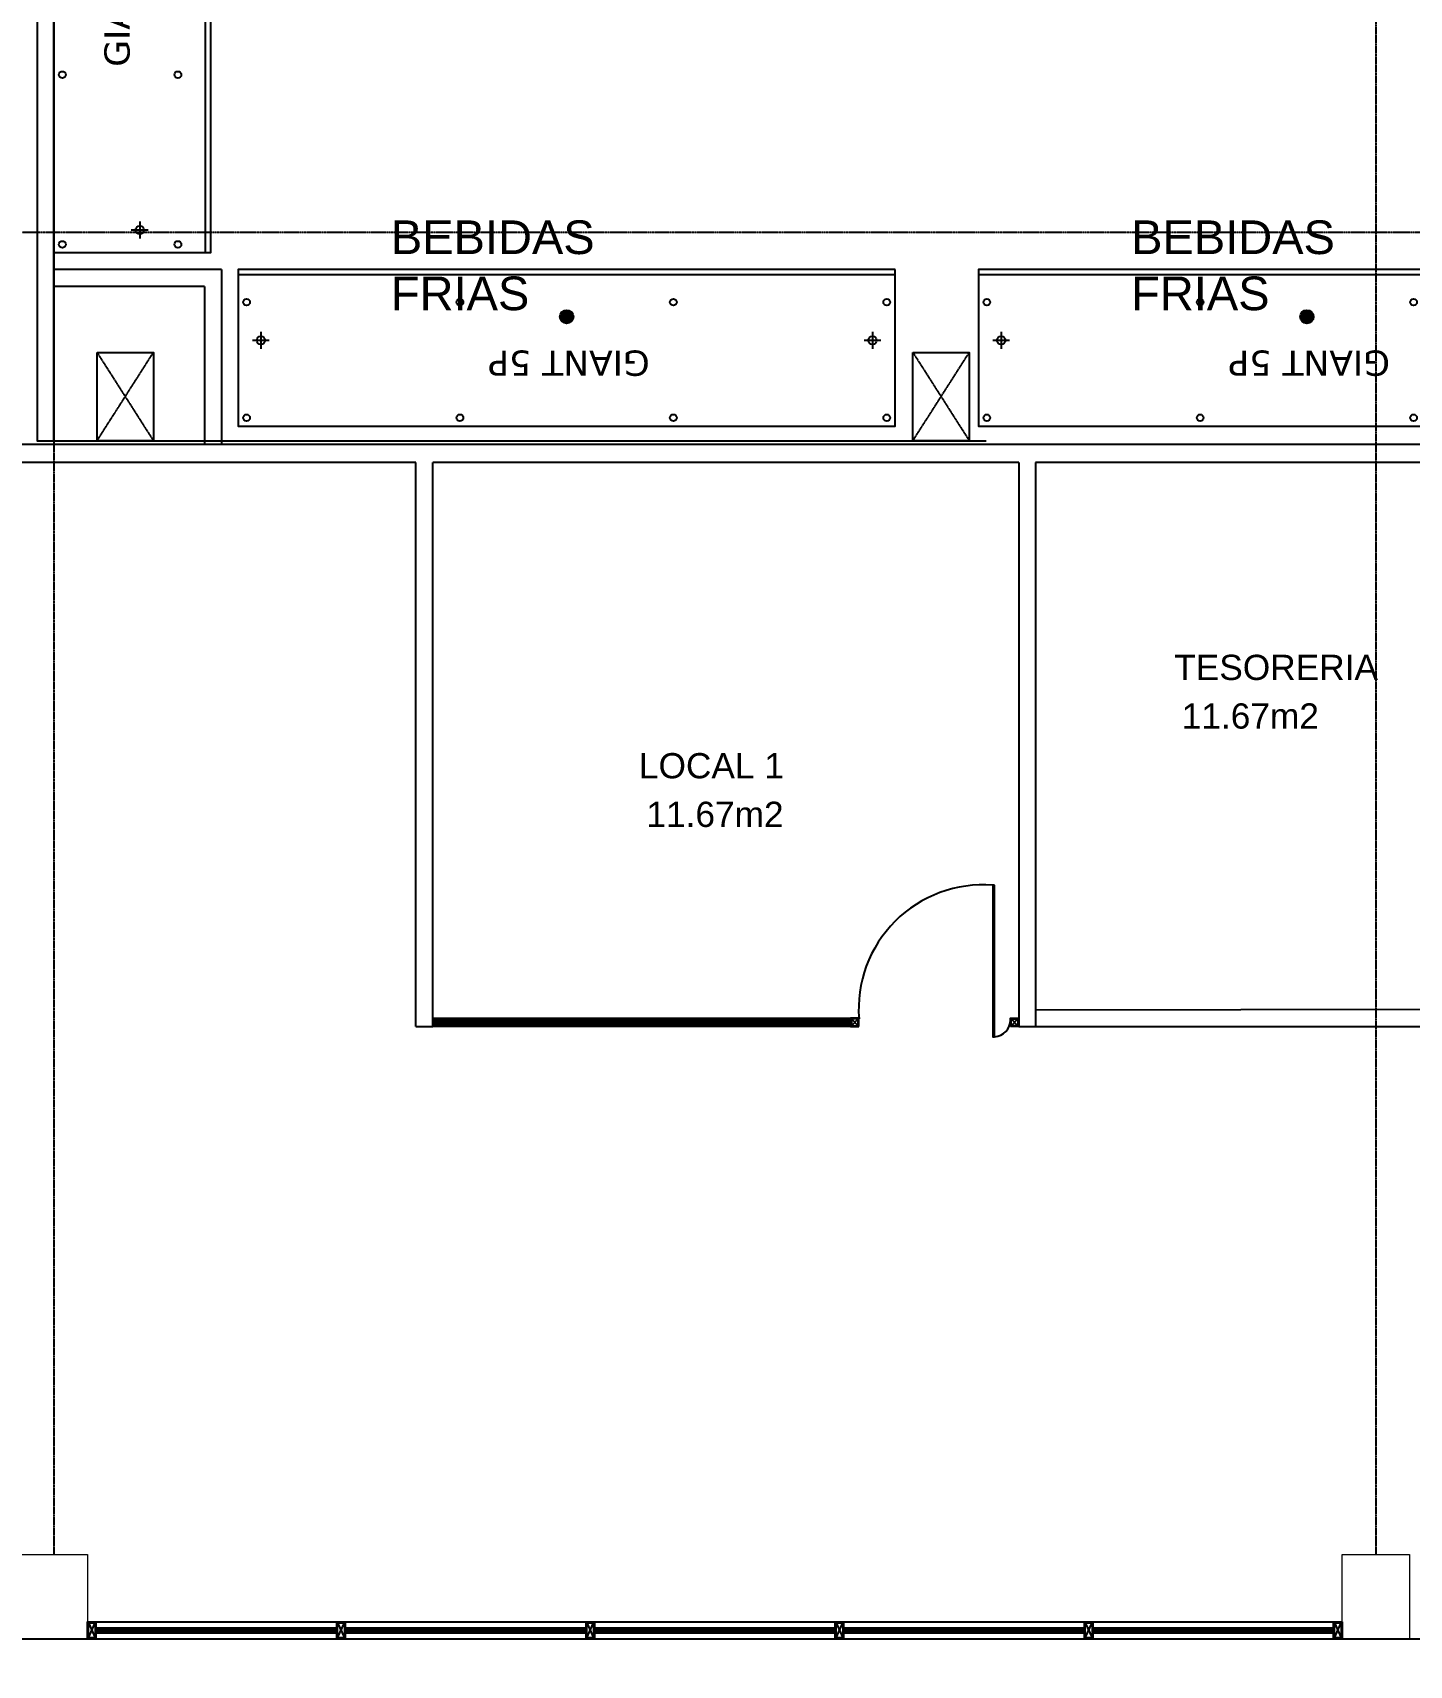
# Model space of a CAD drawing. Header units: millimetres. Extents: x 2698011 to 2856548, y 1019778 to 1210064.
# Drawn here: x 2770423 to 2778606, y 1117385 to 1127085 of the extents above; entities that cross this region are included whole.
import ezdxf

# ---------------------------------------------------------------- set-up
doc = ezdxf.new("R2010")
doc.units = ezdxf.units.MM
doc.set_wipeout_variables(frame=1)
for name, pattern in [('CONTINUA', [0]), ('DASHED', [19.05, 12.7, -6.35]), ('HIDDEN', [0.375, 0.25, -0.125])]:
    doc.linetypes.add(name, pattern=pattern)
for name, color, linetype in [('A-Aberturas', 9, 'Continuous'), ('ABERTURA', 9, 'CONTINUA'), ('Arq. Mampostería', 9, 'Continuous'), ('COSTAN-CAM-LATERALES', 5, 'Continuous'), ('DESAGUES', 9, 'CONTINUA'), ('DURLOCK', 9, 'Continuous'), ('EXTERIOR', 9, 'Continuous'), ('nombre de locales', 9, 'Continuous'), ('nombre de locales-m2', 9, 'Continuous'), ('piso', 9, 'Continuous'), ('PLANTA GRIS', 9, 'Continuous'), ('PROYECCIONES', 9, 'DASHED'), ('REFERENCIAS', 9, 'DASHED'), ('TEXTO', 9, 'Continuous')]:
    doc.layers.add(name, color=color, linetype=linetype)
doc.layers.add('PILAR_REF', color=9, linetype='Continuous', lineweight=0)
doc.styles.add('arial', font='arial.ttf')
doc.styles.get("Standard").update_dxf_attribs({"font": 'arial.ttf'})

# ---------------------------------------------------------------- blocks, each defined once
blk = doc.blocks.new('giant 5p')
at = {"layer": 'DESAGUES'}
blk.add_hatch(color=256, dxfattribs=at).paths.add_polyline_path([(40, 0, 1), (-40, 0, 1)])
for p, q in [((-1767.5, 140), (-1867.5, 140)), ((-1817.5, 90), (-1817.5, 190)), ((1867.5, 140), (1767.5, 140)), ((1817.5, 90), (1817.5, 190)), ((-1952.5, -250), (1952.5, -250))]:
    blk.add_line(p, q)
for centre, radius in [((-1902.5, 600), 20), ((-634.2, 600), 20), ((634.2, 600), 20), ((1902.5, 600), 20), ((-1817.5, 140), 25), ((1817.5, 140), 25), ((-1902.5, -87), 20), ((-634.2, -87), 20), ((634.2, -87), 20), ((1902.5, -87), 20)]:
    blk.add_circle(centre, radius)
blk.add_circle((0, 0), 40, dxfattribs=at)
at = {"layer": 'EXTERIOR'}
blk.add_lwpolyline([(-1952.5, -280), (1952.5, -280), (1952.5, 650), (-1952.5, 650), (-1952.5, -280)], dxfattribs=at)
at = {"insert": (-494.1, 350.9), "char_height": 150, "width": 1453.864, "attachment_point": 1}
blk.add_mtext('{\\fVerdana|b0|i0|c0|p34;GIANT 5P}', dxfattribs=at)
blk = doc.blocks.new('giant 4p')
at = {"layer": 'DESAGUES'}
blk.add_hatch(color=256, dxfattribs=at).paths.add_polyline_path([(40, 0, 1), (-40, 0, 1)])
for p, q in [((-1377, 140), (-1477, 140)), ((-1427, 90), (-1427, 190)), ((1477, 140), (1377, 140)), ((1427, 90), (1427, 190)), ((-1562, -250), (1562, -250))]:
    blk.add_line(p, q)
for centre, radius in [((-1512, 600), 20), ((-504, 600), 20), ((504, 600), 20), ((1512, 600), 20), ((-1427, 140), 25), ((1427, 140), 25), ((-1512, -87), 20), ((-504, -87), 20), ((504, -87), 20), ((1512, -87), 20)]:
    blk.add_circle(centre, radius)
blk.add_circle((0, 0), 40, dxfattribs=at)
at = {"layer": 'EXTERIOR'}
blk.add_lwpolyline([(-1562, 650), (1562, 650), (1562, -280), (-1562, -280), (-1562, 650)], dxfattribs=at)
at = {"insert": (-457.1, 350), "char_height": 150, "width": 2205.028, "attachment_point": 1}
blk.add_mtext('{\\fVerdana|b0|i0|c0|p34;GIANT 4P}', dxfattribs=at)

msp = doc.modelspace()

# ---------------------------------------------------------------- linework, layer by layer
at = {"layer": 'A-Aberturas', "linetype": 'ByBlock'}
for p, q in [((2772801.058, 1121220.347), (2775284.752, 1121220.422)), ((2772801.058, 1121210.345), (2775269.752, 1121210.423))]:
    msp.add_line(p, q, dxfattribs=at)
at = {"layer": 'A-Aberturas', "ltscale": 0.3}
msp.add_arc((2776071.556, 1121283.415), 738.708, 85.452666, 184.5039596, dxfattribs=at)
at = {"layer": 'ABERTURA', "linetype": 'ByBlock'}
for p, q in [((2770799.75, 1117643.759), (2772231.083, 1117643.759)), ((2772281.083, 1117643.759), (2773712.416, 1117643.759)), ((2773762.416, 1117643.76), (2775193.749, 1117643.759)), ((2775243.749, 1117643.76), (2776675.082, 1117643.759)), ((2776725.082, 1117643.76), (2778156.415, 1117643.759)), ((2770799.75, 1117608.759), (2772231.083, 1117608.759)), ((2770799.75, 1117578.759), (2772231.083, 1117578.759)), ((2770799.75, 1117543.759), (2772231.083, 1117543.759)), ((2770802.25, 1117593.759), (2772228.583, 1117593.759)), ((2770814.75, 1117598.759), (2772228.583, 1117598.759)), ((2770814.75, 1117588.759), (2772228.583, 1117588.759)), ((2772281.083, 1117608.759), (2773712.416, 1117608.759)), ((2772281.083, 1117578.759), (2773712.416, 1117578.759)), ((2772281.083, 1117543.759), (2773712.416, 1117543.759)), ((2772283.583, 1117593.759), (2773709.916, 1117593.759)), ((2772296.083, 1117598.759), (2773709.916, 1117598.759)), ((2772296.083, 1117588.759), (2773709.916, 1117588.759)), ((2773762.416, 1117608.76), (2775193.749, 1117608.759)), ((2773762.416, 1117578.76), (2775193.749, 1117578.759)), ((2773762.416, 1117543.76), (2775193.749, 1117543.759)), ((2773764.916, 1117593.76), (2775191.249, 1117593.759)), ((2773777.416, 1117598.76), (2775191.249, 1117598.759)), ((2773777.416, 1117588.76), (2775191.249, 1117588.759)), ((2775243.749, 1117608.76), (2776675.082, 1117608.759)), ((2775243.749, 1117578.76), (2776675.082, 1117578.759)), ((2775243.749, 1117543.76), (2776675.082, 1117543.759)), ((2775246.249, 1117593.76), (2776672.582, 1117593.759)), ((2775258.749, 1117598.76), (2776672.582, 1117598.759)), ((2775258.749, 1117588.76), (2776672.582, 1117588.759)), ((2776725.082, 1117608.76), (2778156.415, 1117608.759)), ((2776725.082, 1117578.76), (2778156.415, 1117578.759)), ((2776725.082, 1117543.76), (2778156.415, 1117543.759)), ((2776727.582, 1117593.76), (2778153.915, 1117593.759)), ((2776740.082, 1117598.76), (2778153.915, 1117598.759)), ((2776740.082, 1117588.76), (2778153.915, 1117588.759))]:
    msp.add_line(p, q, dxfattribs=at)
for points in [[(2770799.75, 1117643.759), (2770799.75, 1117543.759), (2770749.75, 1117543.759), (2770749.75, 1117643.759)], [(2770794.75, 1117638.759), (2770794.75, 1117548.759), (2770754.75, 1117548.759), (2770754.75, 1117638.759)], [(2772281.083, 1117643.759), (2772281.083, 1117543.759), (2772231.083, 1117543.759), (2772231.083, 1117643.759)], [(2772276.083, 1117638.759), (2772276.083, 1117548.759), (2772236.083, 1117548.759), (2772236.083, 1117638.759)], [(2773762.416, 1117643.759), (2773762.416, 1117543.759), (2773712.416, 1117543.759), (2773712.416, 1117643.759)], [(2773757.416, 1117638.759), (2773757.416, 1117548.759), (2773717.416, 1117548.759), (2773717.416, 1117638.759)], [(2775243.749, 1117643.759), (2775243.749, 1117543.759), (2775193.749, 1117543.759), (2775193.749, 1117643.759)], [(2775238.749, 1117638.759), (2775238.749, 1117548.759), (2775198.749, 1117548.759), (2775198.749, 1117638.759)], [(2776725.082, 1117643.759), (2776725.082, 1117543.759), (2776675.082, 1117543.759), (2776675.082, 1117643.759)], [(2776720.082, 1117638.759), (2776720.082, 1117548.759), (2776680.082, 1117548.759), (2776680.082, 1117638.759)], [(2778206.415, 1117643.759), (2778206.415, 1117543.759), (2778156.415, 1117543.759), (2778156.415, 1117643.759)], [(2778201.415, 1117638.759), (2778201.415, 1117548.759), (2778161.415, 1117548.759), (2778161.415, 1117638.759)]]:
    msp.add_lwpolyline(points, close=True, dxfattribs=at)
for points in [[(2770754.75, 1117638.759), (2770794.75, 1117548.759)], [(2770754.75, 1117548.759), (2770794.75, 1117638.759)], [(2772236.083, 1117638.759), (2772276.083, 1117548.759)], [(2772236.083, 1117548.759), (2772276.083, 1117638.759)], [(2773717.416, 1117638.759), (2773757.416, 1117548.759)], [(2773717.416, 1117548.759), (2773757.416, 1117638.759)], [(2775198.749, 1117638.759), (2775238.749, 1117548.759)], [(2775198.749, 1117548.759), (2775238.749, 1117638.759)], [(2776680.082, 1117638.759), (2776720.082, 1117548.759)], [(2776680.082, 1117548.759), (2776720.082, 1117638.759)], [(2778161.415, 1117638.759), (2778201.415, 1117548.759)], [(2778161.415, 1117548.759), (2778201.415, 1117638.759)], [(2770814.75, 1117601.259), (2770814.75, 1117598.759), (2770802.25, 1117598.759), (2770802.25, 1117588.759), (2770814.75, 1117588.759), (2770814.75, 1117586.259), (2770799.75, 1117586.259), (2770799.75, 1117601.259), (2770814.75, 1117601.259)], [(2772216.083, 1117601.259), (2772216.083, 1117598.759), (2772228.583, 1117598.759), (2772228.583, 1117588.759), (2772216.083, 1117588.759), (2772216.083, 1117586.259), (2772231.083, 1117586.259), (2772231.083, 1117601.259), (2772216.083, 1117601.259)], [(2772296.083, 1117601.259), (2772296.083, 1117598.759), (2772283.583, 1117598.759), (2772283.583, 1117588.759), (2772296.083, 1117588.759), (2772296.083, 1117586.259), (2772281.083, 1117586.259), (2772281.083, 1117601.259), (2772296.083, 1117601.259)], [(2773697.416, 1117601.259), (2773697.416, 1117598.759), (2773709.916, 1117598.759), (2773709.916, 1117588.759), (2773697.416, 1117588.759), (2773697.416, 1117586.259), (2773712.416, 1117586.259), (2773712.416, 1117601.259), (2773697.416, 1117601.259)], [(2773777.416, 1117601.259), (2773777.416, 1117598.759), (2773764.916, 1117598.759), (2773764.916, 1117588.759), (2773777.416, 1117588.759), (2773777.416, 1117586.259), (2773762.416, 1117586.259), (2773762.416, 1117601.259), (2773777.416, 1117601.259)], [(2775178.749, 1117601.259), (2775178.749, 1117598.759), (2775191.249, 1117598.759), (2775191.249, 1117588.759), (2775178.749, 1117588.759), (2775178.749, 1117586.259), (2775193.749, 1117586.259), (2775193.749, 1117601.259), (2775178.749, 1117601.259)], [(2775258.749, 1117601.259), (2775258.749, 1117598.759), (2775246.249, 1117598.759), (2775246.249, 1117588.759), (2775258.749, 1117588.759), (2775258.749, 1117586.259), (2775243.749, 1117586.259), (2775243.749, 1117601.259), (2775258.749, 1117601.259)], [(2776660.082, 1117601.259), (2776660.082, 1117598.759), (2776672.582, 1117598.759), (2776672.582, 1117588.759), (2776660.082, 1117588.759), (2776660.082, 1117586.259), (2776675.082, 1117586.259), (2776675.082, 1117601.259), (2776660.082, 1117601.259)], [(2776740.082, 1117601.259), (2776740.082, 1117598.759), (2776727.582, 1117598.759), (2776727.582, 1117588.759), (2776740.082, 1117588.759), (2776740.082, 1117586.259), (2776725.082, 1117586.259), (2776725.082, 1117601.259), (2776740.082, 1117601.259)], [(2778141.415, 1117601.259), (2778141.415, 1117598.759), (2778153.915, 1117598.759), (2778153.915, 1117588.759), (2778141.415, 1117588.759), (2778141.415, 1117586.259), (2778156.415, 1117586.259), (2778156.415, 1117601.259), (2778141.415, 1117601.259)]]:
    msp.add_lwpolyline(points, dxfattribs=at)
at = {"layer": 'Arq. Mampostería'}
for p, q in [((2762893.082, 1124640.7), (2770970.458, 1124640.695)), ((2770970.458, 1124640.695), (2779969.2, 1124640.695)), ((2772701.058, 1124530.695), (2767701.058, 1124530.695)), ((2776285.129, 1124530.695), (2772801.058, 1124530.695)), ((2779869.2, 1124530.695), (2776385.129, 1124530.695)), ((2776385.129, 1121280.661), (2778916.919, 1121283.415))]:
    msp.add_line(p, q, dxfattribs=at)
at = {"layer": 'COSTAN-CAM-LATERALES'}
msp.add_lwpolyline([(2809633.084, 1124738.03), (2809903.084, 1124738.03), (2809903.084, 1157710.661), (2770549.749, 1157710.661), (2770549.75, 1124660.695), (2776090.473, 1124660.678)], dxfattribs=at)
at = {"layer": 'DURLOCK'}
msp.add_lwpolyline([(2770549.75, 1124660.695), (2770549.75, 1124660.695), (2770549.75, 1139866.703), (2770449.75, 1139866.703), (2770449.75, 1124660.695), (2770549.75, 1124660.695), (2770549.75, 1124660.695)], dxfattribs=at)
at = {"layer": 'DURLOCK', "elevation": -0.001}
msp.add_lwpolyline([(2770806.044, 1125184.838), (2771141.06, 1125184.838), (2771141.06, 1124660.679), (2770806.043, 1124660.679)], close=True, dxfattribs=at)
at = {"layer": 'DURLOCK'}
msp.add_lwpolyline([(2775655.456, 1125184.838), (2775990.473, 1125184.838), (2775990.472, 1124660.679), (2775655.456, 1124660.679)], close=True, dxfattribs=at)
at = {"layer": 'PILAR_REF'}
for points in [[(2770349.748, 1118043.759), (2770749.75, 1118043.759), (2770749.75, 1117543.759), (2770349.748, 1117543.759)], [(2778206.415, 1118043.759), (2778606.417, 1118043.759), (2778606.417, 1117543.759), (2778206.415, 1117543.759)]]:
    msp.add_lwpolyline(points, close=True, dxfattribs=at)
at = {"layer": 'piso'}
msp.add_lwpolyline([(2811341.508, 1157580.661), (2811341.507, 1142560.656), (2816324.536, 1142560.668), (2816316.113, 1120569.088), (2811333.058, 1120569.09), (2811333.095, 1116243.759), (2761193.082, 1116243.759), (2761193.082, 1154500.718), (2762493.082, 1154500.718), (2762493.082, 1117543.759), (2810033.084, 1117543.759), (2810033.084, 1121869.09), (2815516.109, 1121869.088), (2815516.046, 1140485.077), (2810053.007, 1140485.065), (2810053.084, 1157580.661), (2811341.508, 1157580.661)], dxfattribs=at)
at = {"layer": 'PLANTA GRIS'}
for p, q in [((2771544.884, 1125677.373, -0.001), (2770549.734, 1125677.272)), ((2771544.884, 1125677.373, -0.001), (2771544.91, 1124640.695, -0.001)), ((2771444.888, 1125577.357, -0.001), (2770549.75, 1125577.272)), ((2771444.888, 1125577.357, -0.001), (2771444.91, 1124640.695, -0.001))]:
    msp.add_line(p, q, dxfattribs=at)
at = {"layer": 'PROYECCIONES', "linetype": 'HIDDEN'}
for p, q in [((2770549.75, 1157710.661), (2770549.75, 1118043.759)), ((2778406.417, 1157710.661), (2778406.417, 1118043.759)), ((2770806.043, 1124660.679, -0.001), (2771141.06, 1125184.838, -0.001)), ((2770806.044, 1125184.838, -0.001), (2771141.06, 1124660.678, -0.001)), ((2775655.456, 1125184.838), (2775990.472, 1124660.678)), ((2775655.456, 1124660.679), (2775990.473, 1125184.838))]:
    msp.add_line(p, q, dxfattribs=at)
at = {"layer": 'REFERENCIAS', "linetype": 'HIDDEN'}
msp.add_line((2809563.82, 1125898.042), (2767141.621, 1125898.042), dxfattribs=at)

# ---------------------------------------------------------------- block references
at = {"layer": 'PLANTA GRIS'}
for name, p, rotation in [('giant 4p', (2771199.734, 1127339.374, -0.001), 90), ('giant 5p', (2773597.384, 1125397.373, -0.001), 180), ('giant 5p', (2777997.369, 1125397.373, -0.001), 180)]:
    msp.add_blockref(name, p, dxfattribs=dict(at, rotation=rotation))

# ---------------------------------------------------------------- texts
at = {"layer": 'nombre de locales'}
for s, p in [('TESORERIA', (2777208.995, 1123239.372)), ('LOCAL 1', (2774026.992, 1122655.151))]:
    msp.add_text(s, height=150, dxfattribs=at).set_placement(p)
at = {"layer": 'nombre de locales-m2', "char_height": 150, "attachment_point": 1}
for insert in [(2777253.422, 1123100.503, 0), (2774071.418, 1122516.282, 0)]:
    msp.add_mtext_dynamic_manual_height_columns('11.67m2', width=3.02025, gutter_width=12.5, heights=[0], dxfattribs=dict(at, insert=insert))
at = {"layer": 'TEXTO', "char_height": 200, "attachment_point": 1, "rotation": 359.9999911, "style": 'arial'}
for insert in [(2772552.728, 1125969.793, -0.001), (2776952.712, 1125969.793, -0.001)]:
    msp.add_mtext_dynamic_manual_height_columns('BEBIDAS FRIAS', width=2.57739, gutter_width=12.5, heights=[0], dxfattribs=dict(at, insert=insert))

# ---------------------------------------------------------------- next in the draw order: wipeouts: each hides what was drawn before it
at = {"linetype": 'HIDDEN'}
msp.add_wipeout([(2762493.082, 1121060.666), (2762493.081, 1121160.661), (2760149.76, 1121160.661), (2760149.766, 1115242.824), (2812376.776, 1115242.824), (2812376.776, 1121160.661), (2812276.383, 1121160.661), (2812276.383, 1115342.824), (2760249.782, 1115342.701), (2760249.776, 1121060.661)], dxfattribs=at).dxf.layer = 'PROYECCIONES'

# ---------------------------------------------------------------- next in the draw order: linework, layer by layer
at = {"layer": 'A-Aberturas', "linetype": 'ByBlock'}
for p, q in [((2775329.752, 1121185.661), (2775289.752, 1121225.661)), ((2775329.752, 1121225.661), (2775289.752, 1121185.661)), ((2776280.129, 1121185.661), (2776240.129, 1121225.661)), ((2776280.129, 1121225.661), (2776240.129, 1121185.661)), ((2772801.058, 1121200.347), (2775282.252, 1121200.423)), ((2772801.058, 1121190.35), (2775284.752, 1121190.422))]:
    msp.add_line(p, q, dxfattribs=at)
at = {"layer": 'A-Aberturas'}
msp.add_lwpolyline([(2776140.122, 1122019.923), (2776130.13, 1122019.923), (2776130.13, 1121119.923), (2776140.122, 1121119.923)], close=True, dxfattribs=at)
at = {"layer": 'A-Aberturas', "linetype": 'ByBlock'}
for points in [[(2772801.058, 1121230.661), (2775284.752, 1121230.661), (2775284.752, 1121180.661), (2772801.058, 1121180.684)], [(2775334.752, 1121180.661), (2775334.752, 1121230.661), (2775284.752, 1121230.661), (2775284.752, 1121180.661)], [(2775329.752, 1121185.661), (2775329.752, 1121225.661), (2775289.752, 1121225.661), (2775289.752, 1121185.661)], [(2776235.129, 1121180.661), (2776235.129, 1121230.661), (2776285.129, 1121230.661), (2776285.129, 1121180.661)], [(2776240.129, 1121185.661), (2776240.129, 1121225.661), (2776280.129, 1121225.661), (2776280.129, 1121185.661)]]:
    msp.add_lwpolyline(points, close=True, dxfattribs=at)
msp.add_lwpolyline([(2775269.752, 1121197.909), (2775269.752, 1121200.409), (2775282.252, 1121200.409), (2775282.252, 1121210.409), (2775269.752, 1121210.409), (2775269.752, 1121212.909), (2775284.752, 1121212.909), (2775284.752, 1121197.909), (2775269.752, 1121197.909)], dxfattribs=at)
at = {"layer": 'A-Aberturas', "ltscale": 0.3}
msp.add_arc((2776135.129, 1121219.798), 100, 272.8664695, 0.0004855, dxfattribs=at)
at = {"layer": 'Arq. Mampostería'}
for p, q in [((2772701.058, 1121180.661), (2772701.058, 1124530.695)), ((2772801.058, 1121180.661), (2772801.058, 1124530.695)), ((2776285.129, 1124530.695), (2776285.129, 1121180.661)), ((2776385.129, 1124530.695), (2776385.129, 1121180.661)), ((2772701.058, 1121180.661), (2772801.058, 1121180.661)), ((2776285.129, 1121180.661), (2776385.129, 1121180.661)), ((2776385.129, 1121180.661), (2778916.924, 1121180.661))]:
    msp.add_line(p, q, dxfattribs=at)

doc.saveas('drawing.dxf')
